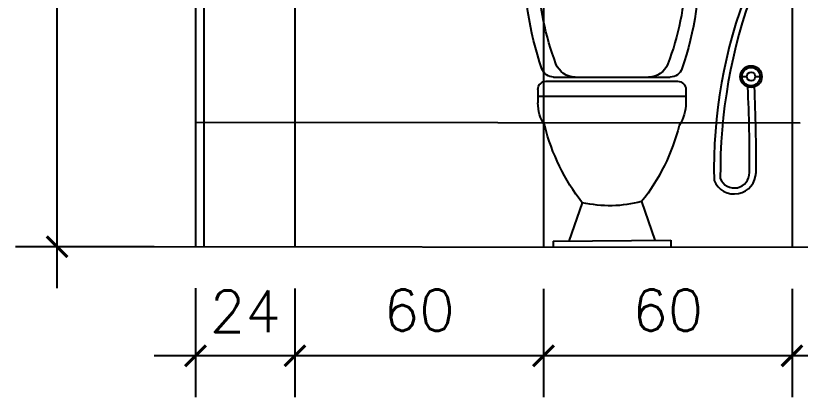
# Model space of a CAD drawing. Header units: centimetres. Extents: x -1797 to 2001, y -8788 to 1856.
# Drawn here: x 898.5 to 1087.9, y 858.2 to 950.2 of the extents above; entities that cross this region are included whole.
import ezdxf

# ---------------------------------------------------------------- set-up
doc = ezdxf.new("R2010")
doc.units = ezdxf.units.CM
doc.header["$LTSCALE"] = 100
doc.header["$MEASUREMENT"] = 0
doc.header["$PDMODE"] = 35
for name, color, linetype in [('DIM', 1, 'Continuous'), ('ID_Flooring_02', 127, 'Continuous'), ('ID_Furniture-Fixed_01', 141, 'Continuous'), ('WALL-01', 7, 'Continuous'), ('WALL-04', 1, 'Continuous')]:
    doc.layers.add(name, color=color, linetype=linetype)
doc.styles.add('ROMANS', font='romans')
doc.dimstyles.new('AS-17-100', dxfattribs={"dimtxt": 10, "dimasz": 5, "dimexe": 10, "dimexo": 10, "dimgap": 6, "dimtad": 1, "dimtoh": 1, "dimdec": 0, "dimdsep": 46, "dimtxsty": 'ROMANS', "dimblk1": 'ARCHTICK', "dimblk2": 'ARCHTICK', "dimsah": 1, "dimcen": 25, "dimdle": 10, "dimclrd": 1, "dimclre": 1, "dimclrt": 2, "dimadec": 0, "dimazin": 0, "dimtfac": 1, "dimtdec": 0, "dimtofl": 0, "dimtmove": 2, "dimatfit": 3, "dimldrblk": 'ARCHTICK', "dimfxl": 1, "dimtolj": 1, "dimtzin": 0, "dimarcsym": 0})

# ---------------------------------------------------------------- blocks, each defined once
blk = doc.blocks.new('WC')
at = {"layer": 'ID_Furniture-Fixed_01'}
for p, q in [((-308.0993, 138.2746), (-307.7534, 138.2746)), ((-307.7185, 138.238), (-308.1342, 138.238)), ((-307.7154, 138.2173), (-308.1373, 138.2173)), ((-307.7677, 137.9075), (-308.085, 137.9075)), ((-307.7857, 137.9176), (-308.067, 137.9176)), ((-308.105, 137.8875), (-308.105, 137.8558)), ((-307.7477, 137.8875), (-307.7477, 137.8558)), ((-308.105, 137.8707), (-307.7477, 137.8707)), ((-307.9979, 137.6175), (-308.0302, 137.5247)), ((-307.8549, 137.6148), (-307.8226, 137.522)), ((-307.7842, 137.522), (-308.0686, 137.5247)), ((-308.0686, 137.5247), (-308.0686, 137.5102)), ((-307.7842, 137.522), (-307.7842, 137.5075))]:
    blk.add_line(p, q, dxfattribs=at)
for centre, radius, start, end in [((-308.0993, 138.2194), 0.0552, 90, 161.2884), ((-307.7534, 138.2194), 0.0552, 18.7116, 90), ((-308.1342, 138.248), 0.01, 140.6489, 270), ((-307.7185, 138.248), 0.01, 270, 39.3511), ((-308.1373, 138.2323), 0.015, 161.2884, 270), ((-307.7154, 138.2323), 0.015, 270, 18.7116), ((-307.3489, 138.1932), 0.7889, 178.2527, 198.881), ((-308.5038, 138.1932), 0.7889, 341.119, 1.7473), ((-308.1417, 138.1546), 0.0383, 24.3042, 84.1749), ((-307.711, 138.1546), 0.0383, 95.8251, 155.6958), ((-308.1342, 138.158), 0.03, 2.1022, 24.3042), ((-307.7185, 138.158), 0.03, 155.6958, 177.8978), ((-307.4532, 138.183), 0.6514, 182.1022, 200.9783), ((-308.3995, 138.183), 0.6514, 339.0217, 357.8978), ((-308.0148, 137.9676), 0.05, 200.9783, 270), ((-307.8379, 137.9676), 0.05, 270, 339.0217), ((-308.067, 137.9476), 0.03, 198.881, 270), ((-307.7857, 137.9476), 0.03, 270, 341.119), ((-308.085, 137.8875), 0.02, 90, 180), ((-307.7677, 137.8875), 0.02, 360, 90), ((-308.005, 137.8558), 0.1, 180, 213.3104), ((-307.8477, 137.8558), 0.1, 326.6896, 0), ((-307.6178, 137.9195), 0.4855, 194.1453, 218.458), ((-308.2467, 137.921), 0.4973, 321.9897, 346.0119), ((-307.9208, 137.9107), 0.3031, 255.262, 282.5637)]:
    blk.add_arc(centre, radius, start, end, dxfattribs=at)
blk = doc.blocks.new('_ARCHTICK')
at = {"color": 0, "linetype": 'ByBlock', "const_width": 0.15}
blk.add_lwpolyline([(-0.5, -0.5), (0.5, 0.5)], dxfattribs=at)
blk = doc.blocks.new('*D155')
at = {"layer": 'Defpoints', "color": 0, "transparency": 16777216}
for p in [(-1742.62, 2750.68), (-1699.24, 2750.68, 0), (-1709.21, 2540.68)]:
    blk.add_point(p, dxfattribs=at)
at = {"layer": 'DIM', "color": 1, "lineweight": -2, "transparency": 16777216}
for p, q in [((-1742.62, 2530.68), (-1742.62, 2760.68)), ((-1709.24, 2750.68), (-1752.62, 2750.68)), ((-1719.21, 2540.68), (-1752.62, 2540.68))]:
    blk.add_line(p, q, dxfattribs=at)
at = {"layer": 'DIM', "color": 1, "lineweight": -2, "transparency": 16777216, "xscale": 5, "yscale": 5, "zscale": 5}
for p, rotation in [((-1742.62, 2750.68), 90), ((-1742.62, 2540.68), 270)]:
    blk.add_blockref('_ARCHTICK', p, dxfattribs=dict(at, rotation=rotation))
at = {"layer": 'DIM', "color": 2, "transparency": 16777216, "insert": (-1753.62, 2645.68), "char_height": 10, "attachment_point": 5, "rotation": 90, "style": 'ROMANS'}
blk.add_mtext('\\A1;210', dxfattribs=at)
blk = doc.blocks.new('*D215')
at = {"layer": 'Defpoints', "color": 0, "transparency": 16777216}
for p in [(-1625.21, 2540.57), (-1565.21, 2540.51), (-1625.21, 2514.4)]:
    blk.add_point(p, dxfattribs=at)
at = {"layer": 'DIM', "color": 1, "lineweight": -2, "transparency": 16777216}
for p, q in [((-1625.21, 2530.57), (-1625.21, 2504.4)), ((-1565.21, 2530.51), (-1565.21, 2504.4)), ((-1555.21, 2514.4), (-1635.21, 2514.4))]:
    blk.add_line(p, q, dxfattribs=at)
at = {"layer": 'DIM', "color": 1, "lineweight": -2, "transparency": 16777216, "xscale": 5, "yscale": 5, "zscale": 5, "rotation": 180}
blk.add_blockref('_ARCHTICK', (-1625.21, 2514.4), dxfattribs=at)
at = {"layer": 'DIM', "color": 1, "lineweight": -2, "transparency": 16777216, "xscale": 5, "yscale": 5, "zscale": 5}
blk.add_blockref('_ARCHTICK', (-1565.21, 2514.4), dxfattribs=at)
at = {"layer": 'DIM', "color": 2, "transparency": 16777216, "insert": (-1595.21, 2525.4), "char_height": 10, "attachment_point": 5, "style": 'ROMANS'}
blk.add_mtext('\\A1;60', dxfattribs=at)
blk = doc.blocks.new('*D216')
at = {"layer": 'Defpoints', "color": 0, "transparency": 16777216}
for p in [(-1685.21, 2540.62), (-1625.21, 2540.57), (-1685.21, 2514.4)]:
    blk.add_point(p, dxfattribs=at)
at = {"layer": 'DIM', "color": 1, "lineweight": -2, "transparency": 16777216}
for p, q in [((-1685.21, 2530.62), (-1685.21, 2504.4)), ((-1625.21, 2530.57), (-1625.21, 2504.4)), ((-1615.21, 2514.4), (-1695.21, 2514.4))]:
    blk.add_line(p, q, dxfattribs=at)
at = {"layer": 'DIM', "color": 1, "lineweight": -2, "transparency": 16777216, "xscale": 5, "yscale": 5, "zscale": 5, "rotation": 180}
blk.add_blockref('_ARCHTICK', (-1685.21, 2514.4), dxfattribs=at)
at = {"layer": 'DIM', "color": 1, "lineweight": -2, "transparency": 16777216, "xscale": 5, "yscale": 5, "zscale": 5}
blk.add_blockref('_ARCHTICK', (-1625.21, 2514.4), dxfattribs=at)
at = {"layer": 'DIM', "color": 2, "transparency": 16777216, "insert": (-1655.21, 2525.4), "char_height": 10, "attachment_point": 5, "style": 'ROMANS'}
blk.add_mtext('\\A1;60', dxfattribs=at)
blk = doc.blocks.new('*D217')
at = {"layer": 'Defpoints', "color": 0, "transparency": 16777216}
for p in [(-1709.21, 2540.68), (-1685.21, 2540.62), (-1709.21, 2514.4)]:
    blk.add_point(p, dxfattribs=at)
at = {"layer": 'DIM', "color": 1, "lineweight": -2, "transparency": 16777216}
for p, q in [((-1709.21, 2530.68), (-1709.21, 2504.4)), ((-1685.21, 2530.62), (-1685.21, 2504.4)), ((-1675.21, 2514.4), (-1719.21, 2514.4))]:
    blk.add_line(p, q, dxfattribs=at)
at = {"layer": 'DIM', "color": 1, "lineweight": -2, "transparency": 16777216, "xscale": 5, "yscale": 5, "zscale": 5, "rotation": 180}
blk.add_blockref('_ARCHTICK', (-1709.21, 2514.4), dxfattribs=at)
at = {"layer": 'DIM', "color": 1, "lineweight": -2, "transparency": 16777216, "xscale": 5, "yscale": 5, "zscale": 5}
blk.add_blockref('_ARCHTICK', (-1685.21, 2514.4), dxfattribs=at)
at = {"layer": 'DIM', "color": 2, "transparency": 16777216, "insert": (-1697.21, 2525.12), "char_height": 10, "attachment_point": 5, "style": 'ROMANS'}
blk.add_mtext('\\A1;24', dxfattribs=at)
blk = doc.blocks.new('5')
at = {"layer": 'DIM'}
dim = blk.add_linear_dim(base=(-1742.62, 2750.68), p1=(-1709.21, 2540.68), p2=(-1699.24, 2750.68, 0), angle=90, dimstyle='AS-17-100', dxfattribs=at)
dim.commit()
dim.dimension.update_dxf_attribs({"geometry": '*D155', "text_midpoint": (-1753.62, 2645.68)})
dim = blk.add_linear_dim(base=(-1709.21, 2514.4), p1=(-1685.21, 2540.62), p2=(-1709.21, 2540.68), dimstyle='AS-17-100', dxfattribs=at)
dim.commit()
dim.dimension.update_dxf_attribs({"geometry": '*D217', "text_midpoint": (-1697.21, 2525.12), "dimtype": 128})
for base, p1, p2, picture, middle in [((-1685.21, 2514.4), (-1625.21, 2540.57), (-1685.21, 2540.62), '*D216', (-1655.21, 2525.4)), ((-1625.21, 2514.4), (-1565.21, 2540.51), (-1625.21, 2540.57), '*D215', (-1595.21, 2525.4))]:
    dim = blk.add_linear_dim(base=base, p1=p1, p2=p2, dimstyle='AS-17-100', dxfattribs=at)
    dim.commit()
    dim.dimension.update_dxf_attribs({"geometry": picture, "text_midpoint": middle})

msp = doc.modelspace()

# ---------------------------------------------------------------- linework, layer by layer
at = {"layer": 'ID_Flooring_02'}
for p, q in [((965.87, 1204.25, 0), (965.87, 894.25, 0)), ((1025.87, 1204.25, 0), (1025.87, 894.25, 0)), ((1087.87, 924.25, 0), (941.87, 924.45, 0))]:
    msp.add_line(p, q, dxfattribs=at)
at = {"layer": 'ID_Furniture-Fixed_01'}
for p, q in [((1073.35, 935.48, 0), (1074.93, 935.48, 0)), ((1077.01, 935.48, 0), (1078.6, 935.48, 0))]:
    msp.add_line(p, q, dxfattribs=at)
at = {"layer": 'ID_Furniture-Fixed_01', "elevation": 0}
for points in [[(1075.27, 956.77, 0.099366), (1067.06, 910.41, 0.814145), (1077.18, 912.38, 0.014853), (1076.8, 932.99)], [(1076.67, 956.77, 0.092588), (1068.56, 910.95, 0.843617), (1075.58, 912.37, 0.014652), (1075.21, 932.97)]]:
    msp.add_lwpolyline(points, format="xyb", dxfattribs=at)
at = {"layer": 'ID_Furniture-Fixed_01'}
for radius in [2.62, 2.2, 1.04]:
    msp.add_circle((1075.97, 935.48, 0), radius, dxfattribs=at)
at = {"layer": 'WALL-01'}
for p, q in [((941.87, 1254.25, 0), (941.87, 894.45, 0)), ((1123.1, 894.25, 0), (900.58, 894.45, 0))]:
    msp.add_line(p, q, dxfattribs=at)
at = {"layer": 'WALL-04'}
for p, q in [((943.87, 1206.45, 0), (943.87, 894.45, 0)), ((1085.87, 1204.25, 0), (1085.87, 894.25, 0))]:
    msp.add_line(p, q, dxfattribs=at)

# ---------------------------------------------------------------- block references
at = {"layer": 'DIM'}
msp.add_blockref('5', (2651.08, -1646.23, 0), dxfattribs=at)
at = {"layer": 'ID_Furniture-Fixed_01', "xscale": -100, "yscale": 100, "zscale": 100}
msp.add_blockref('WC', (-29750.24, -12856.41, 0), dxfattribs=at)

doc.saveas('drawing.dxf')
